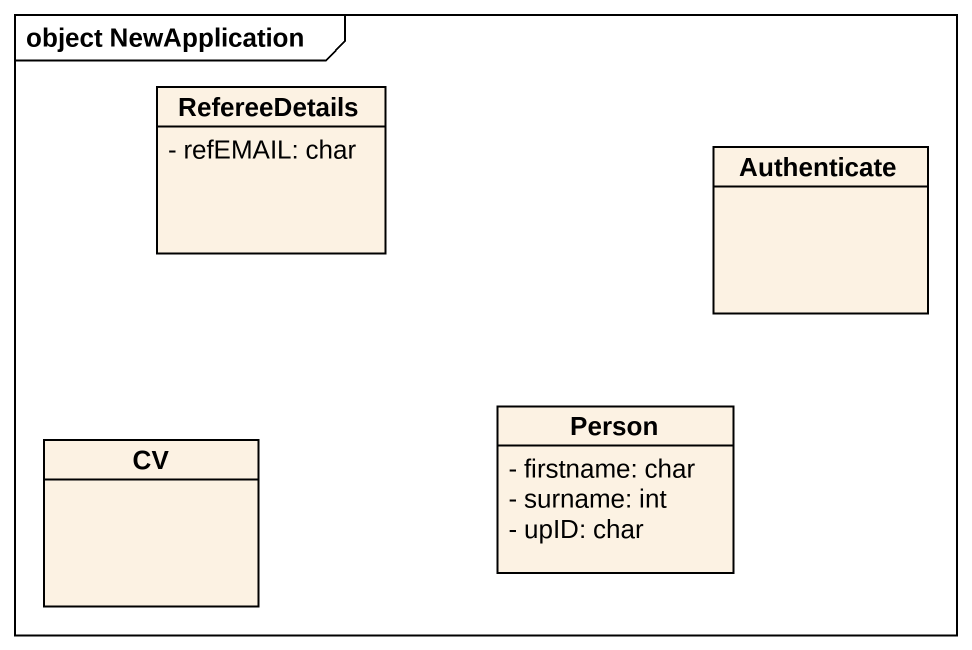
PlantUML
@startuml
mainframe object NewApplication
hide circle
hide empty members
skinparam classAttributeIconSize 0
class RefereeDetails {
  - refEMAIL: char
}
class Authenticate
class CV
class "Person" as Person_ {
  - firstname: char
  - surname: int
  - upID: char
}
@enduml
